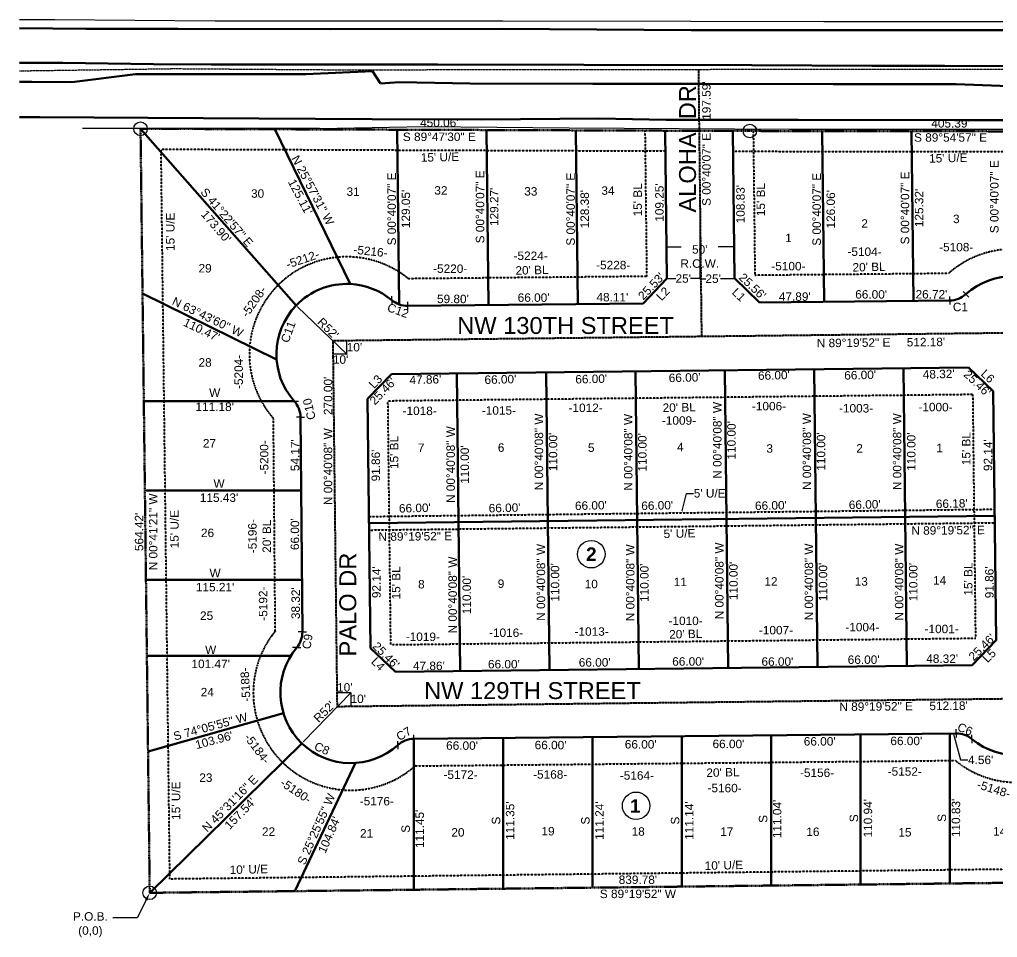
# Model space of a CAD drawing. Header units: feet. Extents: x -96 to 7087, y -114 to 696.
# Drawn here: x -96 to 626, y -33 to 645 of the extents above; entities that cross this region are included whole.
import ezdxf
from ezdxf import colors
from ezdxf.entities.mleader import LeaderData, LeaderLine
from ezdxf.math import Vec2, Vec3

# ---------------------------------------------------------------- set-up
doc = ezdxf.new("R2010")
doc.units = ezdxf.units.FT
doc.header["$MEASUREMENT"] = 0
for name, pattern in [('AutoCAD_Module2$0$BORDER2', [0.875, 0.25, -0.125, 0.25, -0.125, 0, -0.125]), ('CENTER2', [1.125, 0.75, -0.125, 0.125, -0.125]), ('HIDDEN2', [0.1875, 0.125, -0.0625])]:
    doc.linetypes.add(name, pattern=pattern)
for name, color, linetype, lineweight in [('AutoCAD_Module2$0$BOUNDARY', 7, 'AutoCAD_Module2$0$BORDER2', 90), ('BUILDINGLINE', 6, 'HIDDEN2', 40), ('EASEMENT', 3, 'HIDDEN2', 40), ('LOTLINES', 231, 'Continuous', 60), ('ROW', 5, 'Continuous', 80), ('STREET NUMBER', 40, 'HIDDEN2', 40), ('X-ROAD-CL', 2, 'CENTER2', 40), ('X-SIDEWALK', 131, 'Continuous', 30), ('X-STREET', 157, 'Continuous', 60), ('X-STREET-CL', 2, 'CENTER2', 30)]:
    doc.layers.add(name, color=color, linetype=linetype, lineweight=lineweight)
doc.layers.add('AutoCAD_Module2$0$ENDPOINT', color=1, linetype='Continuous')
doc.layers.add('DIMENSION', color=2, linetype='Continuous')
doc.styles.add('AutoCAD_Module2$0$Arial', font='arial.ttf')
doc.styles.add('AutoCAD_Module2$0$Standard', font='arial.ttf', dxfattribs={"height": 0.25})
doc.styles.get("Standard").update_dxf_attribs({"font": 'arial.ttf'})
doc.dimstyles.get("Standard").update_dxf_attribs({"dimtxt": 0.18, "dimasz": 0.18, "dimexe": 0.18, "dimexo": 0.0625, "dimgap": 0.09, "dimtad": 0, "dimtih": 1, "dimtoh": 1, "dimdec": 4, "dimzin": 0, "dimdsep": 46, "dimtxsty": 'Standard', "dimcen": 0.09, "dimadec": 0, "dimazin": 0, "dimtfac": 1, "dimtdec": 4, "dimtofl": 0, "dimtmove": 0, "dimatfit": 3, "dimfxl": 1, "dimtolj": 1, "dimtzin": 0, "dimarcsym": 0})

# ---------------------------------------------------------------- blocks, each defined once
blk = doc.blocks.new('*D19')
at = {"layer": 'Defpoints', "color": 0, "transparency": 16777216}
for p in [(381.45, 509.64), (406.45, 509.64), (381.45, 453.73)]:
    blk.add_point(p, dxfattribs=at)
at = {"layer": 'DIMENSION', "color": 0, "lineweight": -2, "transparency": 16777216}
for p, q in [((381.45, 509.57), (381.45, 453.55)), ((406.45, 509.57), (406.45, 453.55)), ((381.63, 453.73), (388.66, 453.73)), ((406.27, 453.73), (399.55, 453.73))]:
    blk.add_line(p, q, dxfattribs=at)
at = {"layer": 'DIMENSION', "color": 0, "transparency": 16777216}
for points in [[(381.63, 453.76), (381.63, 453.7), (381.45, 453.73)], [(406.27, 453.76), (406.27, 453.7), (406.45, 453.73)]]:
    blk.add_solid(points, dxfattribs=at)
at = {"layer": 'DIMENSION', "color": 0, "transparency": 16777216, "insert": (394.1, 453.73), "char_height": 0.18, "attachment_point": 5}
blk.add_mtext("\\A1;{\\H34.72222x;25'}", dxfattribs=at)
blk = doc.blocks.new('*D21')
at = {"layer": 'Defpoints', "color": 0, "transparency": 16777216}
for p in [(406.45, 509.64), (431.45, 509.64), (431.45, 453.57)]:
    blk.add_point(p, dxfattribs=at)
at = {"layer": 'DIMENSION', "color": 0, "lineweight": -2, "transparency": 16777216}
for p, q in [((406.45, 509.57), (406.45, 453.39)), ((431.45, 509.57), (431.45, 453.39)), ((406.63, 453.57), (410.77, 453.57)), ((431.27, 453.57), (421.66, 453.57))]:
    blk.add_line(p, q, dxfattribs=at)
at = {"layer": 'DIMENSION', "color": 0, "transparency": 16777216}
for points in [[(406.63, 453.6), (406.63, 453.54), (406.45, 453.57)], [(431.27, 453.6), (431.27, 453.54), (431.45, 453.57)]]:
    blk.add_solid(points, dxfattribs=at)
at = {"layer": 'DIMENSION', "color": 0, "transparency": 16777216, "insert": (416.21, 453.57), "char_height": 0.18, "attachment_point": 5}
blk.add_mtext("\\A1;{\\H34.72222x;25'}", dxfattribs=at)
blk = doc.blocks.new('*D22')
at = {"layer": 'Defpoints', "color": 0, "transparency": 16777216}
for p in [(381.45, 496.65), (431.45, 496.64), (431.45, 477.13)]:
    blk.add_point(p, dxfattribs=at)
at = {"layer": 'DIMENSION', "color": 0, "lineweight": -2, "transparency": 16777216}
for p, q in [((381.45, 496.58), (381.45, 476.95)), ((431.45, 496.58), (431.45, 476.95)), ((381.63, 477.13), (392.65, 477.13)), ((431.27, 477.13), (420, 477.13))]:
    blk.add_line(p, q, dxfattribs=at)
at = {"layer": 'DIMENSION', "color": 0, "transparency": 16777216}
for points in [[(381.63, 477.16), (381.63, 477.1), (381.45, 477.13)], [(431.27, 477.16), (431.27, 477.1), (431.45, 477.13)]]:
    blk.add_solid(points, dxfattribs=at)
at = {"layer": 'DIMENSION', "color": 0, "transparency": 16777216, "insert": (406.32, 469.98), "char_height": 0.18, "attachment_point": 5}
blk.add_mtext("\\A1;{\\H34.72222x;50'\\PR.O.W.}", dxfattribs=at)

msp = doc.modelspace()

# ---------------------------------------------------------------- hatches: boundary and pattern name
at = {"layer": 'BUILDINGLINE'}
h = msp.add_hatch(dxfattribs=at)
h.set_pattern_fill('ANSI31', color=256)
edge = h.paths.add_edge_path()
edge.add_line((162.10221, 267.9725), (624.25372, 273.36796))

# ---------------------------------------------------------------- linework, layer by layer
msp.add_line((0, 0), (0, 0))
msp.add_line((0, 0), (0, 0))
at = {"layer": 'AutoCAD_Module2$0$BOUNDARY'}
for p, q in [((0, 0), (-6.78881, 564.37917)), ((-6.78881, 564.37917), (443.26822, 562.74271)), ((443.26822, 562.74271), (848.65778, 562.1472)), ((839.72578, 9.79748), (0, 0)), ((0, 0), (0, 0)), ((0, 0), (0, 0))]:
    msp.add_line(p, q, dxfattribs=at)
at = {"layer": 'AutoCAD_Module2$0$ENDPOINT'}
for centre in [(-6.78881, 564.37917), (443.26822, 562.74271), (0, 0)]:
    msp.add_circle(centre, 5, dxfattribs=at)
at = {"layer": 'BUILDINGLINE'}
for p, q in [((365.82743, 562.79467), (367.08192, 455.3292)), ((445.83353, 562.73894), (447.07826, 456.11032)), ((367.08192, 455.3292), (191.05988, 453.61043)), ((590.08014, 457.50666), (447.07826, 456.11032)), ((608.14708, 368.06119), (175.99099, 363.244)), ((178.09161, 183.31158), (175.99099, 363.244)), ((610.24824, 188.10143), (608.14708, 368.06119)), ((92.76191, 193.37769), (91.39406, 350.38305)), ((178.09161, 183.31158), (610.24824, 188.10143)), ((195.29599, 93.72496), (595.12927, 97.7701))]:
    msp.add_line(p, q, dxfattribs=at)
for centre, start, end in [((145.58565, 397.78844), 50.83273165, 221.17858437), ((637.73496, 403.53427), 320.80379056, 131.44283475), ((640.65368, 153.55117), 230.78120103, 41.17941165), ((148.50408, 147.80565), 140.73226457, 311.92574389)]:
    msp.add_arc(centre, 72, start, end, dxfattribs=at)
at = {"layer": 'DIMENSION'}
for p, q in [((178.84001, 437.76528), (178.84001, 440.76528)), ((602.90693, 442.14785), (600.78561, 444.26917)), ((602.90693, 442.14785), (605.02825, 440.02653)), ((178.84001, 437.76528), (178.84001, 434.76528)), ((190.52689, 436.60427), (190.52689, 430.60427)), ((591.02682, 437.51495), (591.02682, 440.51495)), ((591.02682, 437.51495), (591.02682, 434.51495)), ((145.58565, 397.78844), (145.58565, 407.78912)), ((145.58565, 397.78844), (135.58497, 397.78844)), ((106.80986, 363.1411), (103.80986, 363.1411)), ((106.80986, 363.1411), (109.80986, 363.1411)), ((111.38679, 351.30461), (108.38679, 351.30461)), ((111.38679, 351.30461), (114.38679, 351.30461)), ((112.7675, 192.82285), (109.7675, 192.82285)), ((112.7675, 192.82285), (115.7675, 192.82285)), ((108.58599, 181.13051), (105.58599, 181.13051)), ((108.58599, 181.13051), (111.58599, 181.13051)), ((148.50408, 147.80565), (138.5034, 147.80565)), ((148.50408, 147.80565), (148.50408, 137.80497)), ((195.09366, 113.72393), (195.09366, 116.72393)), ((595.65664, 117.77646), (595.65664, 120.77646)), ((595.65664, 117.77646), (595.65664, 114.77646)), ((607.36258, 113.60493), (607.36258, 116.60493)), ((183.24876, 109.11706), (183.24876, 112.11706)), ((183.24876, 109.11706), (183.24876, 106.11706)), ((195.09366, 113.72393), (195.09366, 110.72393)), ((607.36258, 113.60493), (607.36258, 110.60493))]:
    msp.add_line(p, q, dxfattribs=at)
for centre in [(326.19968, 250.11897), (359.28728, 64.30525)]:
    msp.add_circle(centre, 10.16229, dxfattribs=at)
at = {"layer": 'EASEMENT'}
for p, q in [((8.39337, 549.32387), (381.00152, 547.96902)), ((14.8787, 10.17428), (8.39337, 549.32387)), ((431.00705, 547.78719), (443.21367, 547.74281)), ((443.24618, 547.74273), (833.83163, 547.16896)), ((161.98548, 277.97181), (624.13697, 283.36728)), ((162.10221, 267.9725), (624.25372, 273.36796)), ((822.85712, 19.60135), (14.8787, 10.17428))]:
    msp.add_line(p, q, dxfattribs=at)
at = {"layer": 'LOTLINES'}
for p, q in [((-6.78881, 564.37917), (108.17157, 433.90196)), ((148.05043, 449.72999), (92.41006, 564.01847)), ((182.80451, 563.68979), (184.31089, 434.64714)), ((248.81181, 563.44978), (250.32074, 434.18813)), ((314.81911, 563.20977), (316.31772, 434.83256)), ((496.83788, 562.66402), (498.30937, 436.60961)), ((562.84351, 562.56706), (564.30635, 437.25404)), ((93.7362, 393.83439), (-5.32542, 442.72219)), ((228.03935, 273.74263), (226.75524, 383.73507)), ((294.03485, 274.5131), (292.75074, 384.50557)), ((360.03035, 275.28358), (358.74624, 385.27606)), ((426.02585, 276.05405), (424.74175, 386.04656)), ((492.02136, 276.82453), (490.73725, 386.81706)), ((558.01686, 277.595), (556.73275, 387.58755)), ((106.80986, 363.1411), (-4.36815, 363.1411)), ((111.85867, 297.1411), (-3.57425, 297.1411)), ((162.04384, 272.97215), (624.19534, 278.36762)), ((295.31896, 164.52064), (294.03485, 274.5131)), ((361.31446, 165.2911), (360.03035, 275.28358)), ((427.30996, 166.06155), (426.02585, 276.05405)), ((493.30546, 166.832), (492.02136, 276.82453)), ((559.30097, 167.60246), (558.01686, 277.595)), ((229.32345, 163.75019), (228.03935, 273.74263)), ((112.43367, 231.1411), (-2.78035, 231.1411)), ((104.26865, 175.1411), (-1.98645, 175.1411)), ((98.73029, 132.75342), (-1.25424, 104.26974)), ((393.09366, 115.72712), (393.09366, 4.58641)), ((459.09366, 116.39484), (459.09366, 5.35647)), ((525.09366, 117.06257), (525.09366, 6.12652)), ((591.09366, 117.7303), (591.09366, 6.89657)), ((0, 0), (112.40456, 110.37806)), ((195.09366, 113.72393), (195.09366, 2.27625)), ((261.09366, 114.39166), (261.09366, 3.04631)), ((327.09366, 115.05939), (327.09366, 3.81636)), ((152.09793, 95.92999), (107.07565, 1.2493))]:
    msp.add_line(p, q, dxfattribs=at)
msp.add_point((558.01686, 277.595), dxfattribs=at)
msp.add_point((558.01686, 277.595), dxfattribs=at)
msp.add_point((558.01686, 277.595), dxfattribs=at)
msp.add_point((558.01686, 277.595), dxfattribs=at)
at = {"layer": 'ROW'}
for p, q in [((380.82641, 562.96976), (382.10162, 453.72936)), ((430.83194, 562.78793), (432.10229, 453.96356)), ((382.10162, 453.72936), (364.43049, 435.30235)), ((432.10229, 453.96356), (450.42544, 436.14205)), ((364.43049, 435.30235), (190.52689, 433.60427)), ((591.02682, 437.51495), (450.42544, 436.14205)), ((178.61841, 383.17307), (160.9715, 364.82572)), ((604.77225, 388.14841), (178.61841, 383.17307)), ((604.77225, 388.14841), (623.11961, 370.50152)), ((625.2678, 186.51395), (623.11961, 370.50152)), ((163.11946, 180.83842), (160.9715, 364.82572)), ((112.7675, 192.82285), (111.38679, 351.30461)), ((163.11946, 180.83842), (181.4668, 163.19149)), ((625.2678, 186.51395), (607.62086, 168.16656)), ((181.4668, 163.19149), (607.62086, 168.16656)), ((195.09366, 113.72393), (595.65664, 117.77646))]:
    msp.add_line(p, q, dxfattribs=at)
for centre, radius, start, end in [((637.73496, 403.53427), 52, 320.21684169, 132.04929815), ((145.58565, 397.78844), 52, 87.28318471, 136.01334231), ((145.58565, 397.78844), 52, 50.24493957, 87.28318471), ((590.85107, 455.51409), 18, 270.55944632, 312.04929815), ((145.58565, 397.78844), 52, 136.01334231, 221.78174505), ((190.35114, 451.60341), 18, 230.24493957, 270.55944632), ((93.38747, 351.14779), 18, 0.49915605, 41.78174505), ((94.76819, 192.66604), 18, 320.1438263, 0.49915605), ((640.65368, 153.55117), 52, 230.19225516, 41.78292708), ((148.50408, 147.80565), 52, 140.1438263, 311.92574389), ((595.83873, 99.77738), 18, 50.19225516, 90.57964635), ((195.27576, 95.72486), 18, 90.57964635, 131.92574389)]:
    msp.add_arc(centre, radius, start, end, dxfattribs=at)
at = {"layer": 'X-ROAD-CL'}
for p, q in [((405.29749, 608.42524), (407.6039, 410.84817)), ((647.61752, 413.65033), (135.4696, 407.67102)), ((647.61752, 413.65033), (135.4696, 407.67102)), ((138.6215, 137.6896), (135.4696, 407.67102)), ((138.6215, 137.6896), (650.76975, 143.66859))]:
    msp.add_line(p, q, dxfattribs=at)
at = {"layer": 'X-SIDEWALK'}
for p, q in [((-96.1645, 645.04815, 1150.95993), (-70.35338, 645.04815, 1150.95993)), ((-70.35338, 645.04815, 1150.95993), (48.39321, 644.11012, 1154.01645)), ((48.39321, 644.11012, 1154.01645), (180.58849, 644.00289, 1155.55037)), ((180.58849, 644.00289, 1155.55037), (260.93792, 644.00289, 1155.55037)), ((260.93792, 644.00289, 1155.55037), (399.68144, 643.79188, 1156.92936)), ((399.68144, 643.79188, 1156.92936), (497.87228, 643.5184, 1159.9983)), ((497.87228, 643.5184, 1159.9983), (669.09156, 643.63284, 1162.04156)), ((125.4919, 564.63176, 1155.4272), (-49.78693, 564.63176, 1155.4272)), ((125.4919, 564.63176, 1155.4272), (203.0691, 566.04975, 1155.99108)), ((203.0691, 566.04975, 1155.99108), (309.92659, 565.08844, 1157.96607)), ((309.92659, 565.08844, 1157.96607), (472.61587, 564.10213, 1159.95281)), ((472.61587, 564.10213, 1159.95281), (600.65528, 564.07973, 1161.57322)), ((600.65528, 564.07973, 1161.57322), (650.87729, 564.07973, 1161.57322))]:
    msp.add_line(p, q, dxfattribs=at)
at = {"layer": 'X-STREET'}
for p, q in [((-96.1645, 638.58566, 1152.19513), (-47.16707, 638.20263, 1152.80344)), ((-47.16707, 638.20263, 1152.80344), (20.77231, 638.11741, 1154.00202)), ((20.77231, 638.11741, 1154.00202), (133.6991, 637.86944, 1154.79325)), ((133.6991, 637.86944, 1154.79325), (260.6284, 638.20321, 1156.72078)), ((260.6284, 638.20321, 1156.72078), (400.00775, 637.21677, 1157.9013)), ((400.00775, 637.21677, 1157.9013), (498.13452, 637.21677, 1157.9013)), ((498.13452, 637.21677, 1157.9013), (589.77008, 637.14917, 1160.82349)), ((589.77008, 637.14917, 1160.82349), (669.24445, 637.14917, 1160.82349)), ((-64.12727, 612.99694, 1152.30161), (-96.1645, 613.12081, 1152.08734)), ((2.75672, 612.12643, 1153.86569), (-64.12727, 612.99694, 1152.30161)), ((45.64123, 611.86034, 1155.5364), (2.75672, 612.12643, 1153.86569)), ((170.6381, 611.86034, 1155.5364), (45.64123, 611.86034, 1155.5364)), ((115.33817, 604.67796, 1153.7873), (164.44512, 606.99669, 1155.50826)), ((164.44512, 606.99669, 1155.50826), (170.54966, 597.88833, 1155.74242)), ((212.57356, 611.77191, 1156.0175), (170.6381, 611.86034, 1155.5364)), ((320.63163, 611.69127, 1157.90058), (212.57356, 611.77191, 1156.0175)), ((444.89692, 611.46759, 1158.60858), (320.63163, 611.69127, 1157.90058)), ((533.6646, 610.76454, 1160.79657), (444.89692, 611.46759, 1158.60858)), ((587.06793, 610.76454, 1160.79657), (533.6646, 610.76454, 1160.79657)), ((664.57389, 610.61506, 1162.00947), (587.06793, 610.76454, 1160.79657)), ((-57.44472, 598.85647, 1152.42254), (-10.4197, 604.67796, 1153.7873)), ((-10.4197, 604.67796, 1153.7873), (45.18957, 604.67796, 1153.7873)), ((45.18957, 604.67796, 1153.7873), (115.33817, 604.67796, 1153.7873)), ((-96.1645, 599.0956, 1151.98555), (-87.21286, 599.07208, 1152.02182)), ((-87.21286, 599.07208, 1152.02182), (-57.44472, 598.85647, 1152.42254)), ((170.54966, 597.88833, 1155.74242), (184.26269, 598.86107, 1155.95019)), ((184.26269, 598.86107, 1155.95019), (236.81471, 597.79991, 1156.32145)), ((236.81471, 597.79991, 1156.32145), (327.35549, 597.63084, 1157.94428)), ((327.35549, 597.63084, 1157.94428), (410.19948, 597.62171, 1158.2132)), ((410.19948, 597.62171, 1158.2132), (504.90794, 597.44038, 1160.01252)), ((504.90794, 597.44038, 1160.01252), (595.70153, 597.32498, 1161.09143)), ((595.70153, 597.32498, 1161.09143), (641.25294, 595.62763, 1161.87885)), ((-96.1645, 572.99557, 1151.93961), (-81.23727, 572.94783, 1151.95589)), ((-81.23727, 572.94783, 1151.95589), (-1.3019, 572.41698, 1153.90258)), ((-1.3019, 572.41698, 1153.90258), (80.47769, 572.05849, 1153.99417)), ((80.47769, 572.05849, 1153.99417), (164.31864, 571.53245, 1155.97831)), ((164.31864, 571.53245, 1155.97831), (245.13104, 571.18237, 1156.65609)), ((245.13104, 571.18237, 1156.65609), (331.69058, 571.89758, 1157.948)), ((331.69058, 571.89758, 1157.948), (381.53475, 571.00415, 1157.98061)), ((381.53475, 571.00415, 1157.98061), (479.16275, 571.00415, 1157.98061)), ((479.16275, 571.00415, 1157.98061), (594.56926, 570.72878, 1161.3872)), ((594.56926, 570.72878, 1161.3872), (650.45269, 570.8705, 1161.94409))]:
    msp.add_line(p, q, dxfattribs=at)
at = {"layer": 'X-STREET-CL'}
for p, q in [((-96.1645, 607.21677, 1150.47454), (-93.40457, 607.21677, 1150.47454)), ((-93.40457, 607.21677, 1150.47454), (18.30673, 608.81589, 1153.88906)), ((18.30673, 608.81589, 1153.88906), (144.46468, 607.9181, 1155.1708)), ((144.46468, 607.9181, 1155.1708), (263.85822, 608.15309, 1156.88216)), ((263.85822, 608.15309, 1156.88216), (391.40335, 608.15309, 1156.88216)), ((391.40335, 608.15309, 1156.88216), (455.7843, 608.51118, 1158.84165)), ((455.7843, 608.51118, 1158.84165), (583.68258, 608.51118, 1160.7552)), ((583.68258, 608.51118, 1160.7552), (670.60446, 608.51118, 1162.02113))]:
    msp.add_line(p, q, dxfattribs=at)

# ---------------------------------------------------------------- texts
at = {"layer": 'DIMENSION', "char_height": 12.5, "attachment_point": 1, "rotation": 90}
for s, insert in [('ALOHA  DR', (391.02698, 502.49001)), ('PALO DR', (140.03571, 174.60381))]:
    msp.add_mtext_dynamic_manual_height_columns(s, width=169.1244707, gutter_width=1, heights=[0], dxfattribs=dict(at, insert=insert))
at = {"layer": 'DIMENSION', "char_height": 6.25, "style": 'AutoCAD_Module2$0$Standard'}
for s, insert, width, attachment_point, rotation in [('\\pxqc;S 00%%D40\'07" E    197.59\'', (408.12166, 499.57267), 107.6015639, 1, 90), ('\\pxqc;N 25%%D57\'31" W\\P125.11\'', (105.72245, 553.52565), 74.9493853, 1, 297.89529038), ("\\pxqc;15' U/E", (191.62729, 539.66943), 45.7371617, 7, 1.40723265), ("\\pxqc;15' U/E", (567.14699, 539.01214), 45.7371617, 7, 1.40723265), ('\\pxqc;S 00%%D40\'07" E\\P106.20\'', (620.79498, 476.71555), 74.9493853, 1, 90), ('\\pxqc;S 00%%D40\'07" E\\P129.05\'', (175.64502, 467.67839), 74.9493853, 1, 90), ('\\pxqc;S 00%%D40\'07" E\\P129.27\'', (240.89622, 469.23091), 74.9493853, 1, 90), ('\\pxqc;S 00%%D40\'07" E\\P128.38\'', (307.78203, 467.50914), 74.9493853, 1, 90), ('\\pxqc;S 00%%D40\'07" E\\P126.06\'', (489.54943, 467.4346), 74.9493853, 1, 90), ('\\pxqc;S 00%%D40\'07" E\\P125.32\'', (554.8056, 468.41154), 74.9493853, 1, 90), ('\\pxqc;S 41%%D22\'57" E\\P173.90\'', (34.90679, 529.40676), 74.9493853, 1, 310.72420097), ('\\pxqc;31', (127.37019, 514.80517), 45.7371617, 7, 359.82033316), ('\\pxqc;32', (192.21844, 515.7021), 45.7371617, 7, 359.82033316), ('\\pxqc;33', (258.63741, 514.99597), 45.7371617, 7, 359.82033316), ('\\pxqc;34', (315.63206, 515.5656), 45.7371617, 7, 359.82033316), ("\\pxqc;15' BL", (357.30387, 489.04725), 45.7371617, 1, 90), ("\\pxqc;109.25'", (373.3804, 487.00303), 45.7371617, 1, 90), ("\\pxqc;108.83'", (433.29079, 485.83372), 45.7371617, 1, 90), ("\\pxqc;15' BL", (448.27956, 489.20969), 45.7371617, 1, 90), ('\\pxqc;30', (56.79791, 513.39887), 45.7371617, 7, 359.82033316), ("\\pxqc;15' U/E", (12.05073, 465.41848), 45.7371617, 1, 90), ('\\pxqc;29', (18.01622, 458.21723), 45.7371617, 7, 359.82033316), ("\\pxqc;20' BL", (259.61095, 456.18399), 45.7371617, 7, 1.40723265), ("\\pxqc;20' BL", (508.61925, 458.52266), 45.7371617, 7, 1.40723265), ("\\pxqc;25.53'", (388.56936, 462.39794), 45.7371617, 9, 46.40723265), ("\\pxqc;25.56'", (426.53529, 461.46398), 45.7371617, 7, 316.40723265), ("\\pxqc;59.80'", (201.08594, 435.54992), 45.7371617, 7, 359.82033316), ("\\pxqc;66.00'", (260.69554, 436.52769), 45.7371617, 7, 359.82033316), ("\\pxqc;48.11'", (318.88537, 436.82958), 45.7371617, 7, 359.82033316), ('\\pxqc;L2', (397.15622, 456.92777), 45.7371617, 9, 46.40723265), ('\\pxqc;L1', (416.51038, 455.31705), 45.7371617, 7, 316.40723265), ("\\pxqc;47.89'", (453.63804, 437.2879), 45.7371617, 7, 359.82033316), ("\\pxqc;66.00'", (510.0517, 438.90254), 45.7371617, 7, 359.82033316), ("\\pxqc;26.72'", (554.62442, 438.97365), 45.7371617, 7, 359.82033316), ('\\pxqc;N 63%%D43\'60" W\\P110.47\'', (10.43615, 444.35403), 74.9493853, 1, 334.34217624), ('\\pxqc;C12', (170.90554, 431.26747), 24.2752406, 7, 339.86885754), ('\\pxqc;C1', (575.99165, 429.60351), 45.7371617, 7, 359.82033316), ('\\pxqc;C11', (101.14274, 401.80747), 24.2752406, 7, 70.00978673), ("\\pxqc;R52'", (117.13078, 427.18685), 35.2070699, 7, 314.82033316), ("\\pxqc;10'", (142.92827, 399.86243), 16.5547576, 7, 359.82033316), ('\\pxqc;N 89%%D19\'52" E     512.18\'', (492.37647, 402.85172), 95.6411471, 7, 0.54722814), ('\\pxqc;28', (18.02063, 388.63733), 45.7371617, 7, 359.82033316), ("\\pxqc;10'", (132.70161, 390.73755), 16.5547576, 7, 359.82033316), ("\\pxqc;66.00'", (303.34885, 375.83402), 45.7371617, 7, 1.40723265), ("\\pxqc;66.00'", (372.37257, 376.83456), 45.7371617, 7, 1.40723265), ("\\pxqc;66.00'", (438.29398, 378.52361), 45.7371617, 7, 1.40723265), ("\\pxqc;66.00'", (502.01717, 378.7017), 45.7371617, 7, 1.40723265), ("\\pxqc;48.32'", (560.03932, 379.39557), 45.7371617, 7, 1.40723265), ("\\pxqc;25.46'", (592.63143, 389.836), 45.7371617, 7, 316.40723265), ('\\pxqc;L6', (600.31192, 395.05478), 45.7371617, 7, 316.40723265), ('\\pxqc;N 00%%D40\'08" W    270.00\'', (128.59311, 285.75918), 96.1317168, 1, 90), ('\\pxqc;L3', (184.89018, 391.98528), 45.7371617, 9, 46.40723265), ("\\pxqc;25.46'", (190.26875, 384.87715), 45.7371617, 9, 46.40723265), ("\\pxqc;47.86'", (180.83599, 375.36158), 45.7371617, 7, 1.40723265), ("\\pxqc;66.00'", (236.25579, 375.49135), 45.7371617, 7, 1.40723265), ('\\pxqc;C10', (123.83416, 346.28371), 24.2752406, 7, 103.74066274), ("\\pxqc;20' BL", (368.34339, 354.78187), 45.7371617, 7, 1.40723265), ('\\pxqc;N 00%%D40\'08" W\\P110.00\'', (416.17428, 296.76587), 74.9493853, 1, 90), ('\\pxqc;N 00%%D40\'08" W\\P110.00\'', (284.37726, 288.17831), 74.9493853, 1, 90), ('\\pxqc;N 00%%D40\'08" W\\P110.00\'', (482.3489, 288.49276), 74.9493853, 1, 90), ('\\pxqc;N 00%%D40\'08" W\\P110.00\'', (548.99721, 288.40537), 74.9493853, 1, 90), ('\\pxqc;N 00%%D40\'08" W\\P110.00\'', (350.35316, 287.89105), 74.9493853, 1, 90), ('\\pxqc;N 00%%D40\'08" W\\P110.00\'', (219.16108, 278.83574), 74.9493853, 1, 90), ("\\pxqc;15' BL", (600.04387, 305.23671), 45.7371617, 1, 90), ('\\pxqc;27', (21.23346, 329.0037), 45.7371617, 7, 359.82033316), ("\\pxqc;54.17'", (110.51075, 300.36595), 45.7371617, 7, 89.82033316), ("\\pxqc;15' BL", (177.43717, 302.4122), 45.7371617, 1, 90), ('\\pxqc;4', (369.08525, 326.29206), 45.7371617, 7, 359.82033316), ("\\pxqc;92.14'", (616.09017, 300.40271), 45.7371617, 1, 90), ("\\pxqc;91.86'", (163.86915, 292.79005), 45.7371617, 1, 90), ('\\pxqc;7', (177.62251, 325.69253), 45.7371617, 7, 359.82033316), ('\\pxqc;6', (236.70977, 325.73982), 45.7371617, 7, 359.82033316), ('\\pxqc;5', (303.26372, 325.65089), 45.7371617, 7, 359.82033316), ('\\pxqc;3', (435.10756, 325.08491), 45.7371617, 7, 359.82033316), ('\\pxqc;2', (501.5006, 325.22544), 45.7371617, 7, 359.82033316), ('\\pxqc;1', (560.5518, 325.50551), 45.7371617, 7, 359.82033316), ('\\pxqc;564.42\'\\PN 00%%D41\'21" W', (-10.9995, 226.98451), 79.2985186, 1, 90), ("\\pxqc;66.00'", (303.0854, 282.36241), 45.7371617, 7, 1.40723265), ("\\pxqc;66.00'", (352.0854, 282.36241), 45.7371617, 7, 1.40723265), ("\\pxqc;66.00'", (436.0854, 282.36241), 45.7371617, 7, 1.40723265), ("\\pxqc;66.00'", (505.37829, 283.06952), 45.7371617, 7, 1.40723265), ("\\pxqc;66.18'", (569.67118, 283.77663), 45.7371617, 7, 1.40723265), ("\\pxqc;15' U/E", (15.13131, 245.77226), 45.7371617, 1, 90), ("\\pxqc;66.00'", (173.06547, 280.47066), 45.7371617, 7, 1.40723265), ("\\pxqc;66.00'", (239.35316, 280.59465), 45.7371617, 7, 1.40723265), ("\\pxqc;20' BL", (83.31668, 240.51957), 45.7371617, 1, 90), ("\\pxqc;66.00'", (110.36621, 242.04651), 45.7371617, 7, 89.82033316), ('\\pxqc;26', (19.82558, 262.74173), 45.7371617, 7, 359.82033316), ("\\pxqc;5' U/E", (368.55559, 261.64783), 45.7371617, 7, 1.40723265), ('\\pxqc;N 89%%D19\'52" E', (560.85685, 264.32218), 57.9531832, 7, 0.54722814), ('\\pxqc;N 89%%D19\'52" E', (167.24241, 259.83658), 57.9531832, 7, 0.54722814), ('\\pxqc;N 00%%D40\'08" W\\P110.00\'', (285.8464, 191.84795), 74.9493853, 1, 90), ('\\pxqc;N 00%%D40\'08" W\\P110.00\'', (351.8223, 191.56069), 74.9493853, 1, 90), ('\\pxqc;N 00%%D40\'08" W\\P110.00\'', (417.64342, 192.93551), 74.9493853, 1, 90), ('\\pxqc;N 00%%D40\'08" W\\P110.00\'', (483.81805, 192.1624), 74.9493853, 1, 90), ('\\pxqc;N 00%%D40\'08" W\\P110.00\'', (550.46635, 192.07501), 74.9493853, 1, 90), ('\\pxqc;N 00%%D40\'08" W\\P110.00\'', (220.63022, 182.50538), 74.9493853, 1, 90), ("\\pxqc;92.14'", (164.34964, 206.57372), 45.7371617, 1, 90), ("\\pxqc;15' BL", (178.90631, 206.08184), 45.7371617, 1, 90), ("\\pxqc;15' BL", (601.51301, 208.90635), 45.7371617, 1, 90), ("\\pxqc;91.86'", (617.13705, 206.45853), 45.7371617, 1, 90), ('\\pxqc;8', (177.78137, 224.83145), 45.7371617, 7, 359.82033316), ('\\pxqc;9', (236.62399, 225.21525), 45.7371617, 7, 359.82033316), ('\\pxqc;10', (303.3007, 224.98389), 45.7371617, 7, 359.82033316), ('\\pxqc;11', (369.07336, 226.60702), 45.7371617, 7, 359.82033316), ('\\pxqc;12', (436.02919, 226.95784), 45.7371617, 7, 359.82033316), ('\\pxqc;13', (502.76166, 226.84901), 45.7371617, 7, 359.82033316), ('\\pxqc;14', (560.64075, 227.77443), 45.7371617, 7, 359.82033316), ("\\pxqc;38.32'", (110.94287, 191.05085), 45.7371617, 7, 89.82033316), ('\\pxqc;25', (19.13595, 201.5934), 45.7371617, 7, 359.82033316), ('\\pxqc;C9', (117.76191, 173.12284), 24.2752406, 7, 81.0422757), ("\\pxqc;20' BL", (373.17466, 187.39878), 45.7371617, 7, 1.40723265), ("\\pxqc;25.46'", (596.40928, 167.52432), 45.7371617, 1, 45), ("\\pxqc;25.46'", (193.01189, 161.51391), 45.7371617, 3, 315), ('\\pxqc;L4', (187.06031, 155.04668), 45.7371617, 3, 315), ('\\pxqc;L5', (601.75373, 161.19275), 45.7371617, 1, 45), ("\\pxqc;10'", (135.82999, 148.56741), 16.5547576, 7, 359.82033316), ('\\pxqc;24', (19.63488, 145.17476), 45.7371617, 7, 359.82033316), ("\\pxqc;10'", (145.74848, 140.14341), 16.5547576, 7, 359.82033316), ("\\pxqc;R52'", (118.6453, 119.1022), 35.2070699, 7, 44.82033316), ('\\pxqc;N 89%%D19\'52" E     512.18\'', (509.09095, 134.18496), 95.6411471, 7, 0.54722814), ('\\pxqc;S 74%%D05\'55" W\\P103.96\'', (7.79526, 116.02542), 74.9493853, 1, 15.21252541), ('\\pxqc;C7', (178.8808, 108.53873), 24.2752406, 7, 30.80661492), ('\\pxqc;C6', (589.88047, 122.65963), 24.2752406, 7, 337.09876541), ('\\pxqc;C8', (114.81026, 108.51749), 24.2752406, 7, 336.58183375), ("\\pxqc;66.00'", (207.82381, 105.62464), 45.7371617, 7, 359.82033316), ("\\pxqc;66.00'", (273.24152, 106.01212), 45.7371617, 7, 359.82033316), ("\\pxqc;66.00'", (339.82488, 106.56277), 45.7371617, 7, 359.82033316), ("\\pxqc;66.00'", (404.63625, 106.83955), 45.7371617, 7, 359.82033316), ("\\pxqc;66.00'", (472.03839, 108.777), 45.7371617, 7, 359.82033316), ("\\pxqc;66.00'", (536.01884, 109.05378), 45.7371617, 7, 359.82033316), ('\\pxqc;23', (18.56823, 81.94098), 45.7371617, 7, 359.82033316), ('\\pxqc;N 45%%D31\'16" E\\P157.54\'', (30.79026, 41.4045), 74.9493853, 1, 45.49165501), ("\\pxqc;20' BL", (400.67148, 85.20698), 45.7371617, 7, 1.40723265), ("\\pxqc;15' U/E", (16.28274, 45.20118), 45.7371617, 1, 90), ('\\pxqc;S 25%%D25\'55" W\\P104.84\'', (105.07749, 14.00227), 74.9493853, 1, 66.24895352), ("\\pxqc;S\\P111.35'", (252.67804, 15.85471), 74.9493853, 1, 90), ("\\pxqc;S\\P111.24'", (318.67211, 15.84333), 74.9493853, 1, 90), ("\\pxqc;S\\P111.14'", (384.9769, 15.857), 74.9493853, 1, 90), ("\\pxqc;S\\P111.04'", (449.97483, 17.1013), 74.9493853, 1, 90), ("\\pxqc;S\\P110.94'", (517.01488, 17.60066), 74.9493853, 1, 90), ("\\pxqc;S\\P110.83'", (582.01282, 17.84952), 74.9493853, 1, 90), ("\\pxqc;S\\P111.45'", (185.90978, 9.77565), 74.9493853, 1, 90), ('\\pxqc;22', (64.89146, 42.16977), 45.7371617, 7, 359.82033316), ('\\pxqc;21', (137.31227, 40.8658), 45.7371617, 7, 359.82033316), ('\\pxqc;20', (204.81405, 41.51835), 45.7371617, 7, 359.82033316), ('\\pxqc;19', (271.36291, 42.38767), 45.7371617, 7, 359.82033316), ('\\pxqc;18', (337.9573, 42.16863), 45.7371617, 7, 359.82033316), ('\\pxqc;17', (403.41875, 42.14589), 45.7371617, 7, 359.82033316), ('\\pxqc;16', (467.01195, 41.95159), 45.7371617, 7, 359.82033316), ('\\pxqc;15', (535.01778, 41.56353), 45.7371617, 7, 359.82033316), ('\\pxqc;14', (604.98891, 42.36125), 45.7371617, 7, 359.82033316), ("\\pxqc;10' U/E", (401.37265, 16.58009), 45.7371617, 7, 1.40723265), ("\\pxqc;10' U/E", (50.42456, 13.54733), 45.7371617, 7, 1.40723265)]:
    msp.add_mtext(s, dxfattribs=dict(at, insert=insert, width=width, attachment_point=attachment_point, rotation=rotation))
at = {"layer": 'DIMENSION', "char_height": 6.25, "attachment_point": 1, "style": 'AutoCAD_Module2$0$Standard'}
for s, insert, width in [('\\pxqc;450.06\'\\PS 89%%D47\'30" E', (141.93816, 571.98815), 143.9836175), ('\\pxqc;405.39\'\\PS 89%%D54\'57" E', (556.3923, 571.49833), 70.3581775), ("\\pxqc;W\\P111.18'", (10.51923, 372.5937), 74.9493853), ("\\pxqc;W\\P115.43'", (13.73041, 305.44351), 74.9493853), ("\\pxqc;W\\P115.21'", (10.81798, 239.33555), 74.9493853), ("\\pxqc;W\\P101.47'", (7.55079, 182.66222), 74.9493853), ("\\pxqc;66.00'", (305.83579, 173.33137), 45.7371617), ("\\pxqc;66.00'", (374.86326, 174.02624), 45.7371617), ("\\pxqc;66.00'", (440.80627, 173.95662), 45.7371617), ("\\pxqc;66.00'", (504.51462, 175.34353), 45.7371617), ("\\pxqc;48.32'", (562.53631, 176.0748), 45.7371617), ("\\pxqc;47.86'", (183.34828, 170.79496), 45.7371617), ("\\pxqc;66.00'", (238.75455, 172.02624), 45.7371617), ('\\pxqc;839.78\'\\PS 89%%D19\'52" W', (322.57595, 12.77963), 76.1091026)]:
    msp.add_mtext(s, dxfattribs=dict(at, insert=insert, width=width))
at = {"layer": 'DIMENSION'}
for s, width, heights, insert, char_height, attachment_point in [('NW 130TH STREET', 169.1244707, [0], (227.16168, 425.30264), 12.5, 1), ('{\\fArial|b1|i0|c0|p34;2}', 20.9855685, [6.58597], (326.19968, 250.11897), 10, 5), ('NW 129TH STREET', 169.1244707, [0], (202.65356, 155.61033), 12.5, 1), ('{\\fArial|b1|i0|c0|p34;1}', 20.9855685, [6.58597], (358.64057, 64.1057), 10, 5)]:
    msp.add_mtext_dynamic_manual_height_columns(s, width=width, gutter_width=1, heights=heights, dxfattribs=dict(at, insert=insert, char_height=char_height, attachment_point=attachment_point))
at = {"layer": 'STREET NUMBER', "char_height": 6.25, "attachment_point": 7, "style": 'AutoCAD_Module2$0$Standard'}
for s, insert, width, rotation in [('\\pxqc;3\\P\\P-5108-', (572.90039, 473.81316), 45.7371617, 359.82033316), ('\\pxqc;2\\P\\P-5104-', (505.16055, 470.42914), 45.7371617, 359.82033316), ('\\pxqc;1\\P\\P-5100-', (448.90971, 459.76753), 45.7371617, 359.82033316), ('\\pxqc;-5216-', (146.33158, 472.45714), 33.0649326, 353.9319356), ('\\pxqc;-5212-', (98.35035, 459.60408), 33.0649326, 18.84953456), ('\\pxqc;-5224-', (258.51262, 467.42235), 45.7371617, 359.82033316), ('\\pxqc;-5220-', (199.07613, 457.90501), 45.7371617, 359.82033316), ('\\pxqc;-5228-', (319.51537, 460.55826), 45.7371617, 359.82033316), ('\\pxqc;-5208-', (70.03339, 421.27795), 33.0649326, 55.18537552), ('\\pxqc;-5204-', (68.93223, 368.24807), 33.0649326, 90.11163102), ('\\pxqc;-1012-', (299.12005, 355.12392), 45.7371617, 359.82033316), ('\\pxqc;-1006-', (434.59071, 356.36105), 45.7371617, 359.82033316), ('\\pxqc;-1000-', (557.60128, 355.6659), 45.7371617, 359.82033316), ('\\pxqc;-1018-', (176.52605, 352.88641), 45.7371617, 359.82033316), ('\\pxqc;-1015-', (235.06865, 353.16903), 45.7371617, 359.82033316), ('\\pxqc;-1003-', (498.92473, 354.78961), 45.7371617, 359.82033316), ('\\pxqc;-1009-', (368.09336, 345.75713), 45.7371617, 359.82033316), ('\\pxqc;-5200-', (87.77538, 305.11795), 33.0649326, 90.11163102), ('\\pxqc;-5196-', (79.08281, 246.92259), 33.0649326, 90.11163102), ('\\pxqc;-5192-', (86.98069, 197.09087), 33.0649326, 90.11163102), ('\\pxqc;-1010-', (372.9833, 197.7649), 45.7371617, 359.82033316), ('\\pxqc;-1016-', (240.38978, 188.98754), 45.7371617, 359.82033316), ('\\pxqc;-1013-', (303.56127, 189.86155), 45.7371617, 359.82033316), ('\\pxqc;-1007-', (439.75144, 190.8731), 45.7371617, 359.82033316), ('\\pxqc;-1004-', (503.62048, 193.10474), 45.7371617, 359.82033316), ('\\pxqc;-1001-', (562.12989, 191.76576), 45.7371617, 359.82033316), ('\\pxqc;-1019-', (178.87659, 186.00183), 45.7371617, 359.82033316), ('\\pxqc;-5188-', (75.15015, 131.09835), 45.7371617, 93.28201345), ('\\pxqc;-5184-', (63.12548, 122.88731), 45.7371617, 306.88036447), ('\\pxqc;-5172-', (206.75898, 84.11626), 45.7371617, 359.82033316), ('\\pxqc;-5168-', (272.97117, 84.27417), 45.7371617, 359.82033316), ('\\pxqc;-5164-', (337.00201, 83.53661), 45.7371617, 359.82033316), ('\\pxqc;-5156-', (470.09916, 85.54423), 45.7371617, 359.82033316), ('\\pxqc;-5152-', (534.88986, 86.47375), 45.7371617, 359.82033316), ('\\pxqc;-5180-', (87.21618, 85.46809), 45.7371617, 325.9517793), ('\\pxqc;-5160-', (401.7927, 74.25137), 45.7371617, 359.82033316), ('\\pxqc;-5148-', (608.90624, 77.85767), 28.6393892, 342.70369444), ('\\pxqc;-5176-', (144.88262, 64.572), 45.7371617, 359.82033316)]:
    msp.add_mtext(s, dxfattribs=dict(at, insert=insert, width=width, rotation=rotation))

# ---------------------------------------------------------------- dimensions: what is measured, and where the dimension line sits
at = {"layer": 'DIMENSION'}
for base, p2, picture, middle in [((381.44899, 453.72936), (381.44899, 509.63671), '*D19', (394.10244, 453.72936)), ((431.4524, 453.56959), (431.4524, 509.63671), '*D21', (416.212, 453.56959))]:
    dim = msp.add_linear_dim(base=base, p1=(406.45069, 509.63671), p2=p2, text="{\\H34.72222x;25'}", dimstyle='Standard', dxfattribs=at)
    dim.commit()
    dim.dimension.update_dxf_attribs({"geometry": picture, "text_midpoint": middle, "dimtype": 160})
dim = msp.add_linear_dim(base=(431.4524, 477.13266), p1=(381.44899, 496.64733), p2=(431.4524, 496.64237), text="{\\H34.72222x;50'\\PR.O.W.}", dimstyle='Standard', override={"dimtmove": 2}, dxfattribs=at)
dim.commit()
dim.dimension.update_dxf_attribs({"geometry": '*D22', "text_midpoint": (406.32118, 469.98412), "dimtype": 160})

# ---------------------------------------------------------------- leaders
ml = msp.add_multileader_mtext('Standard', dxfattribs=at)
ml.set_content('', color=256)
ml.set_leader_properties(color=256, linetype='ByLayer', lineweight=-1)
ml.build(insert=Vec2(0, 0))
ml.multileader.update_dxf_attribs({"dogleg_length": 0.36, "arrow_head_size": 1.5})
ctx = ml.context
ctx.base_point, ctx.char_height, ctx.arrow_head_size, ctx.landing_gap_size, ctx.plane_origin = Vec3(145.94565, 397.78844), 0.18, 1.5, 0.09, Vec3(116.88563, 425.65075)
notes = []
notes.append((ctx, [(0, (1, 1, 0), (145.58565, 397.78844), (1, 0), 0.36, [(0, [(108.17157, 433.90196)], 0, [])])]))
ctx.mtext.insert, ctx.mtext.flow_direction = Vec3(146.03565, 397.87844), 5
ml = msp.add_multileader_mtext('Standard', dxfattribs=at)
ml.set_content("5' U/E", color=256)
ml.set_leader_properties(color=256, linetype='ByLayer', lineweight=-1)
ml.build(insert=Vec2(0, 0))
ml.multileader.update_dxf_attribs({"dogleg_length": 0.36, "arrow_head_size": 1.5})
ctx = ml.context
ctx.base_point, ctx.char_height, ctx.arrow_head_size, ctx.landing_gap_size, ctx.plane_origin = Vec3(401.81213, 295.06555), 6.25, 1.5, 0.09, Vec3(393.06122, 280.66954)
notes.append((ctx, [(0, (1, 1, 0), (396.4166, 295.06555), (1, 0), 5.39553, [(0, [(393.06122, 280.66954)], 0, [])])]))
ctx.mtext.insert, ctx.mtext.flow_direction = Vec3(401.90213, 298.24384), 5
ml = msp.add_multileader_mtext('Standard', dxfattribs=at)
ml.set_content('', color=256)
ml.set_leader_properties(color=256, linetype='ByLayer', lineweight=-1)
ml.build(insert=Vec2(0, 0))
ml.multileader.update_dxf_attribs({"dogleg_length": 0.36, "arrow_head_size": 1.5})
ctx = ml.context
ctx.base_point, ctx.char_height, ctx.arrow_head_size, ctx.landing_gap_size, ctx.plane_origin = Vec3(148.86408, 147.80565), 0.18, 1.5, 0.09, Vec3(122.34419, 141.01063)
notes.append((ctx, [(0, (1, 1, 0), (148.50408, 147.80565), (1, 0), 0.36, [(0, [(112.40456, 110.37806)], 0, [])])]))
ctx.mtext.insert, ctx.mtext.flow_direction = Vec3(148.95408, 147.89565), 5
ml = msp.add_multileader_mtext('Standard', dxfattribs=at)
ml.set_content("4.56'", color=256)
ml.set_leader_properties(color=256, linetype='ByLayer', lineweight=-1)
ml.build(insert=Vec2(0, 0))
ml.multileader.update_dxf_attribs({"dogleg_length": 0.36, "arrow_head_size": 1.5})
ctx = ml.context
ctx.base_point, ctx.char_height, ctx.arrow_head_size, ctx.landing_gap_size, ctx.plane_origin = Vec3(604.42076, 98.15444), 6.25, 1.5, 0.09, Vec3(593.55484, 117.78269)
notes.append((ctx, [(0, (1, 1, 0), (599.02522, 98.15444), (1, 0), 5.39553, [(0, [(593.55484, 117.78269)], 0, [])])]))
ctx.mtext.insert, ctx.mtext.flow_direction = Vec3(604.51076, 101.33273), 5
ml = msp.add_multileader_mtext('Standard', dxfattribs=at)
ml.set_content('P.O.B.\\P(0,0)', color=256, style='AutoCAD_Module2$0$Arial')
ml.set_leader_properties(color=256, linetype='ByLayer', lineweight=-1)
ml.build(insert=Vec2(0, 0))
ml.multileader.update_dxf_attribs({"dogleg_length": 0.36, "arrow_head_size": 6, "scale": 50})
ctx = ml.context
ctx.base_point, ctx.scale, ctx.char_height, ctx.arrow_head_size, ctx.landing_gap_size = Vec3(-60.4917, -18.36321), 50, 6.25, 6, 4.5
ctx.text_align_type = 1
notes.append((ctx, [(0, (1, 1, 0), (-9.20794, -18.36321), (-1, 0), 18, [(0, [(0, 0)], 0, [])])]))
ctx.mtext.insert, ctx.mtext.alignment, ctx.mtext.flow_direction = Vec3(-43.84982, -14.31947), 2, 5
for ctx, leaders in notes:
    for number, flags, end, landing, length, lines in leaders:
        leader = LeaderData()
        leader.index, (leader.has_last_leader_line, leader.has_dogleg_vector, leader.attachment_direction) = number, flags
        leader.last_leader_point, leader.dogleg_vector, leader.dogleg_length = Vec3(end), Vec3(landing), length
        for number, points, colour, breaks in lines:
            line = LeaderLine()
            line.index, line.vertices, line.color, line.breaks = number, Vec3.list(points), colors.encode_raw_color(colour), breaks
            leader.lines.append(line)
        ctx.leaders.append(leader)

doc.saveas('drawing.dxf')
